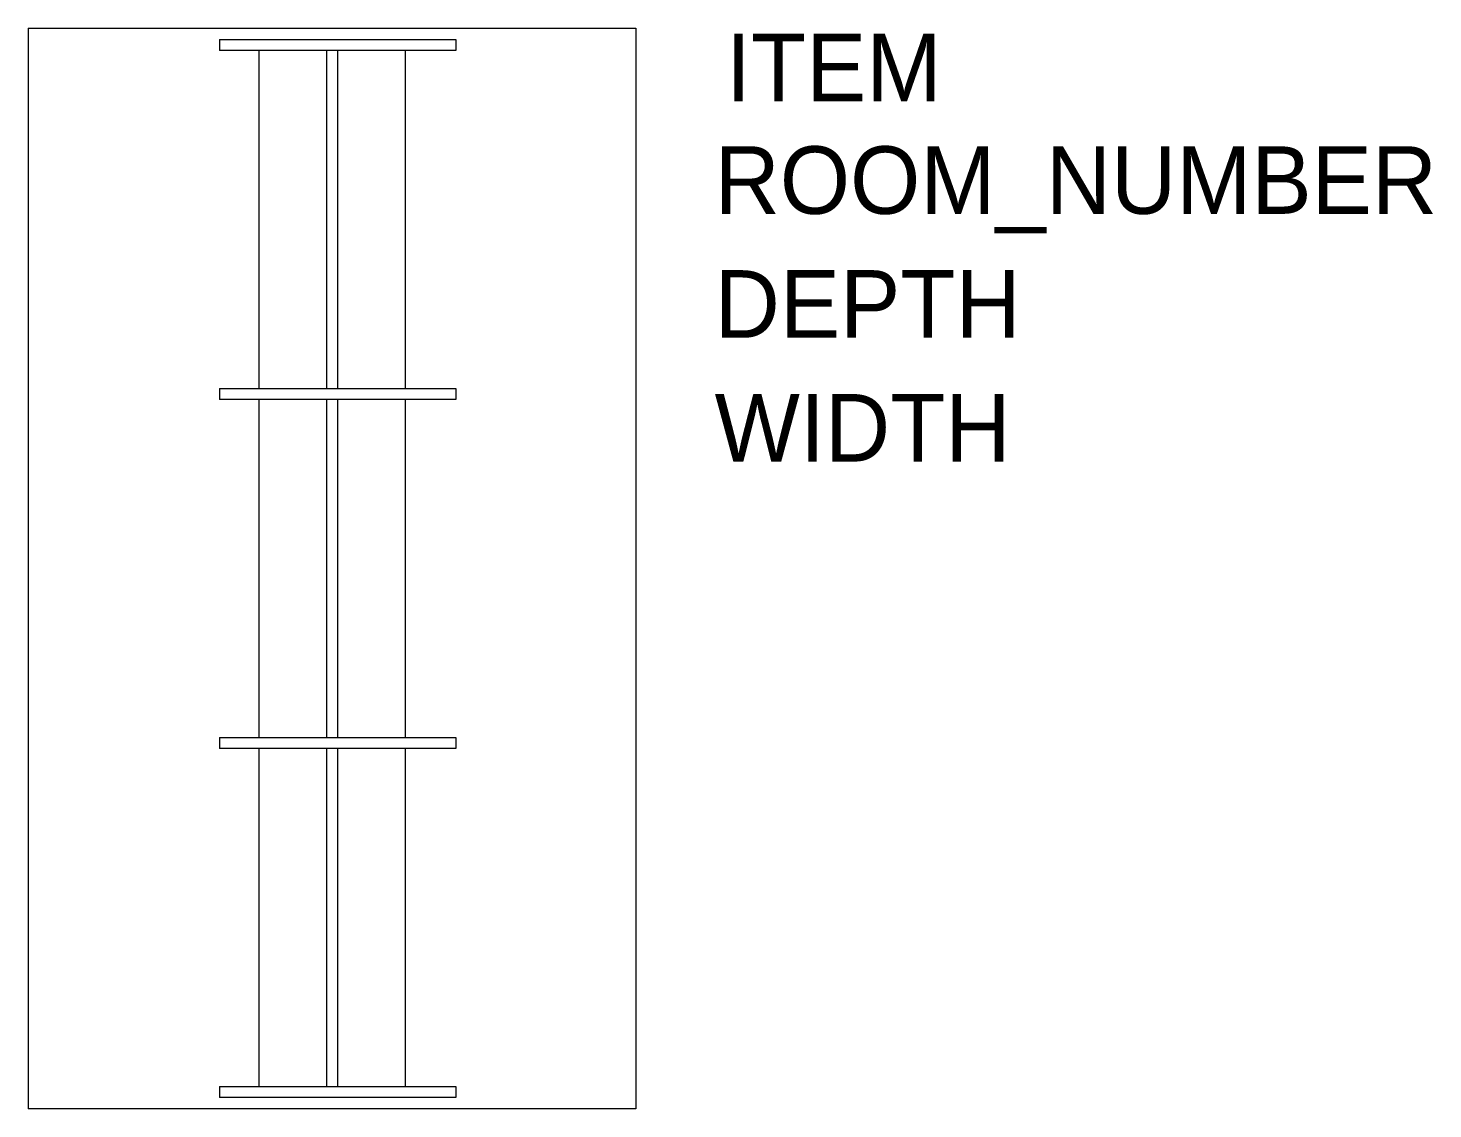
# Model space of a CAD drawing. Extents: x 0 to 3.17, y 0 to 2.44.
import ezdxf

# ---------------------------------------------------------------- set-up
doc = ezdxf.new("R2010")
doc.units = 0
doc.header["$LTSCALE"] = 40
doc.layers.get('0').update_dxf_attribs({"color": 1, "linetype": 'CONTINUOUS'})

msp = doc.modelspace()

# ---------------------------------------------------------------- linework, layer by layer
at = {"color": 0, "linetype": 'BYBLOCK'}
for p, q in [((0, 2.4384), (0, 0)), ((0, 2.4384), (1.3716, 2.4384)), ((0.4318, 2.413), (0.9652, 2.413)), ((0.4318, 2.413), (0.4318, 2.3876)), ((0.9652, 2.413), (0.9652, 2.3876)), ((1.3716, 2.4384), (1.3716, 0)), ((0.9652, 2.3876), (0.4318, 2.3876)), ((0.5207, 2.3876), (0.5207, 1.6256)), ((0.6731, 2.3876), (0.6731, 1.6256)), ((0.6985, 2.3876), (0.6985, 1.6256)), ((0.8509, 2.3876), (0.8509, 1.6256)), ((0.4318, 1.6256), (0.9652, 1.6256)), ((0.4318, 1.6256), (0.4318, 1.6002)), ((0.9652, 1.6256), (0.9652, 1.6002)), ((0.9652, 1.6002), (0.4318, 1.6002)), ((0.5207, 1.6002), (0.5207, 0.8382)), ((0.6731, 1.6002), (0.6731, 0.8382)), ((0.6985, 1.6002), (0.6985, 0.8382)), ((0.8509, 1.6002), (0.8509, 0.8382)), ((0.4318, 0.8382), (0.4318, 0.8128)), ((0.4318, 0.8382), (0.9652, 0.8382)), ((0.9652, 0.8382), (0.9652, 0.8128)), ((0.9652, 0.8128), (0.4318, 0.8128)), ((0.5207, 0.8128), (0.5207, 0.0508)), ((0.6731, 0.8128), (0.6731, 0.0508)), ((0.6985, 0.8128), (0.6985, 0.0508)), ((0.8509, 0.8128), (0.8509, 0.0508)), ((0.4318, 0.0508), (0.9652, 0.0508)), ((0.4318, 0.0508), (0.4318, 0.0254)), ((0.9652, 0.0508), (0.9652, 0.0254)), ((1.3716, 0), (0, 0)), ((0.9652, 0.0254), (0.4318, 0.0254))]:
    msp.add_line(p, q, dxfattribs=at)

# ---------------------------------------------------------------- texts
for tag, p, s, flags in [('ITEM', (1.5748, 2.2733), 'STUDY CARREL - 6 SEAT', 3), ('ROOM_NUMBER', (1.5494, 2.0193), '', 1), ('DEPTH', (1.5494, 1.7399), '54', 3), ('WIDTH', (1.5494, 1.4605), '96', 3)]:
    msp.add_attdef(tag, p, s, height=0.1524, dxfattribs=dict(at, flags=flags))

doc.saveas('drawing.dxf')
